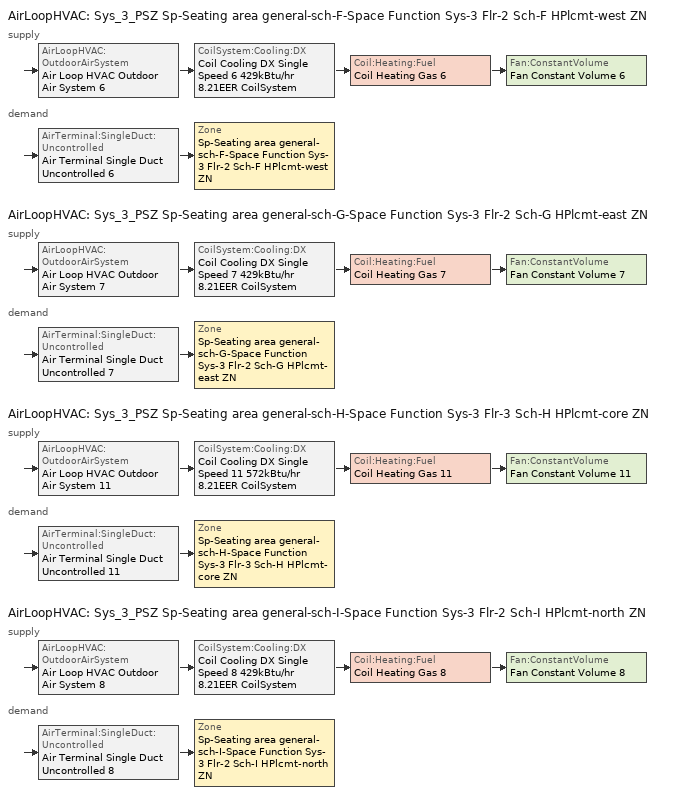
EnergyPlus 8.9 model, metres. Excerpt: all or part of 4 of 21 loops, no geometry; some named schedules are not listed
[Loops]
AirLoopHVAC 'Sys_3_PSZ Sp-Seating area general-sch-F-Space Function Sys-3 Flr-2 Sch-F HPlcmt-west ZN'
 supply: AirLoopHVAC:OutdoorAirSystem 'Air Loop HVAC Outdoor Air System 6' > CoilSystem:Cooling:DX 'Coil Cooling DX Single Speed 6 429kBtu/hr 8.21EER CoilSystem' > Coil:Heating:Fuel 'Coil Heating Gas 6' > Fan:ConstantVolume 'Fan Constant Volume 6'
 demand: AirTerminal:SingleDuct:Uncontrolled 'Air Terminal Single Duct Uncontrolled 6' > Zone 'Sp-Seating area general-sch-F-Space Function Sys-3 Flr-2 Sch-F HPlcmt-west ZN'
AirLoopHVAC 'Sys_3_PSZ Sp-Seating area general-sch-G-Space Function Sys-3 Flr-2 Sch-G HPlcmt-east ZN'
 supply: AirLoopHVAC:OutdoorAirSystem 'Air Loop HVAC Outdoor Air System 7' > CoilSystem:Cooling:DX 'Coil Cooling DX Single Speed 7 429kBtu/hr 8.21EER CoilSystem' > Coil:Heating:Fuel 'Coil Heating Gas 7' > Fan:ConstantVolume 'Fan Constant Volume 7'
 demand: AirTerminal:SingleDuct:Uncontrolled 'Air Terminal Single Duct Uncontrolled 7' > Zone 'Sp-Seating area general-sch-G-Space Function Sys-3 Flr-2 Sch-G HPlcmt-east ZN'
AirLoopHVAC 'Sys_3_PSZ Sp-Seating area general-sch-H-Space Function Sys-3 Flr-3 Sch-H HPlcmt-core ZN'
 supply: AirLoopHVAC:OutdoorAirSystem 'Air Loop HVAC Outdoor Air System 11' > CoilSystem:Cooling:DX 'Coil Cooling DX Single Speed 11 572kBtu/hr 8.21EER CoilSystem' > Coil:Heating:Fuel 'Coil Heating Gas 11' > Fan:ConstantVolume 'Fan Constant Volume 11'
 demand: AirTerminal:SingleDuct:Uncontrolled 'Air Terminal Single Duct Uncontrolled 11' > Zone 'Sp-Seating area general-sch-H-Space Function Sys-3 Flr-3 Sch-H HPlcmt-core ZN'
AirLoopHVAC 'Sys_3_PSZ Sp-Seating area general-sch-I-Space Function Sys-3 Flr-2 Sch-I HPlcmt-north ZN'
 supply: AirLoopHVAC:OutdoorAirSystem 'Air Loop HVAC Outdoor Air System 8' > CoilSystem:Cooling:DX 'Coil Cooling DX Single Speed 8 429kBtu/hr 8.21EER CoilSystem' > Coil:Heating:Fuel 'Coil Heating Gas 8' > Fan:ConstantVolume 'Fan Constant Volume 8'
 demand: AirTerminal:SingleDuct:Uncontrolled 'Air Terminal Single Duct Uncontrolled 8' > Zone 'Sp-Seating area general-sch-I-Space Function Sys-3 Flr-2 Sch-I HPlcmt-north ZN'
[ZoneControl:Thermostat] Control Object Type 1=ThermostatSetpoint:DualSetpoint
Name | Zone or ZoneList | Control Type Schedule | Control Name 1
Sp-Seating area general-sch-F-Space Function Sys-3 Flr-2 Sch-F HPlcmt-west ZN Thermostat | Sp-Seating area general-sch-F-Space Function Sys-3 Flr-2 Sch-F HPlcmt-west ZN | Sp-Seating area general-sch-F-Space Function Sys-3 Flr-2 Sch-F HPlcmt-west ZN Thermostat Schedule | Space Function Seating area general-sch-F Thermostat 2
Sp-Seating area general-sch-G-Space Function Sys-3 Flr-2 Sch-G HPlcmt-east ZN Thermostat | Sp-Seating area general-sch-G-Space Function Sys-3 Flr-2 Sch-G HPlcmt-east ZN | Sp-Seating area general-sch-G-Space Function Sys-3 Flr-2 Sch-G HPlcmt-east ZN Thermostat Schedule | Space Function Seating area general-sch-G Thermostat 2
Sp-Seating area general-sch-H-Space Function Sys-3 Flr-3 Sch-H HPlcmt-core ZN Thermostat | Sp-Seating area general-sch-H-Space Function Sys-3 Flr-3 Sch-H HPlcmt-core ZN | Sp-Seating area general-sch-H-Space Function Sys-3 Flr-3 Sch-H HPlcmt-core ZN Thermostat Schedule | Space Function Seating area general-sch-H Thermostat 2
Sp-Seating area general-sch-I-Space Function Sys-3 Flr-2 Sch-I HPlcmt-north ZN Thermostat | Sp-Seating area general-sch-I-Space Function Sys-3 Flr-2 Sch-I HPlcmt-north ZN | Sp-Seating area general-sch-I-Space Function Sys-3 Flr-2 Sch-I HPlcmt-north ZN Thermostat Schedule | Space Function Seating area general-sch-I Thermostat 2
[ThermostatSetpoint:DualSetpoint]
Name | Heating Setpoint Temperature Schedule | Cooling Setpoint Temperature Schedule
Space Function Seating area general-sch-F Thermostat 2 | NECB-F-Thermostat Setpoint-Heating | NECB-F-Thermostat Setpoint-Cooling
Space Function Seating area general-sch-G Thermostat 2 | NECB-G-Thermostat Setpoint-Heating | NECB-G-Thermostat Setpoint-Cooling
Space Function Seating area general-sch-H Thermostat 2 | NECB-H-Thermostat Setpoint-Heating | NECB-H-Thermostat Setpoint-Cooling
Space Function Seating area general-sch-I Thermostat 2 | NECB-I-Thermostat Setpoint-Heating | NECB-I-Thermostat Setpoint-Cooling
[Zone equipment]
Sp-Seating area general-sch-F-Space Function Sys-3 Flr-2 Sch-F HPlcmt-west ZN: Air Terminal Single Duct Uncontrolled 6, Zone HVAC Baseboard Convective Water 6
Sp-Seating area general-sch-G-Space Function Sys-3 Flr-2 Sch-G HPlcmt-east ZN: Air Terminal Single Duct Uncontrolled 7, Zone HVAC Baseboard Convective Water 7
Sp-Seating area general-sch-H-Space Function Sys-3 Flr-3 Sch-H HPlcmt-core ZN: Air Terminal Single Duct Uncontrolled 11, Zone HVAC Baseboard Convective Water 11
Sp-Seating area general-sch-I-Space Function Sys-3 Flr-2 Sch-I HPlcmt-north ZN: Air Terminal Single Duct Uncontrolled 8, Zone HVAC Baseboard Convective Water 8
[Sizing:Zone] Zone Cooling Design Supply Air Temperature Input Method=SupplyAirTemperature; Zone Cooling Design Supply Air Temperature {C}=13; Zone Cooling Design Supply Air Temperature Difference {deltaC}=11.11; Zone Heating Design Supply Air Temperature Input Method=SupplyAirTemperature; Zone Heating Design Supply Air Temperature {C}=43; Zone Heating Design Supply Air Temperature Difference {deltaC}=11.11; Zone Cooling Design Supply Air Humidity Ratio {kgWater/kgDryAir}=0.0085; Zone Heating Design Supply Air Humidity Ratio {kgWater/kgDryAir}=0.008; Zone Heating Sizing Factor=1.3; Zone Cooling Sizing Factor=1.1; Cooling Design Air Flow Method=DesignDay; Cooling Design Air Flow Rate {m3/s}=0; Cooling Minimum Air Flow per Zone Floor Area {m3/s-m2}=0.000762; Cooling Minimum Air Flow {m3/s}=0; Cooling Minimum Air Flow Fraction=0; Heating Design Air Flow Method=DesignDay; Heating Design Air Flow Rate {m3/s}=0; Heating Maximum Air Flow per Zone Floor Area {m3/s-m2}=0.002032; Heating Maximum Air Flow {m3/s}=0.141576; Heating Maximum Air Flow Fraction=0.3; Account for Dedicated Outdoor Air System=No
Name | Design Specification Outdoor Air Object | Design Specification Zone Air Distribution Object
Sp-Seating area general-sch-F-Space Function Sys-3 Flr-2 Sch-F HPlcmt-west ZN | Space Function Seating area general-sch-F Ventilation | Sp-Seating area general-sch-F-Space Function Sys-3 Flr-2 Sch-F HPlcmt-west ZN Design Spec Zone Air Dist
Sp-Seating area general-sch-G-Space Function Sys-3 Flr-2 Sch-G HPlcmt-east ZN | Space Function Seating area general-sch-G Ventilation | Sp-Seating area general-sch-G-Space Function Sys-3 Flr-2 Sch-G HPlcmt-east ZN Design Spec Zone Air Dist
Sp-Seating area general-sch-H-Space Function Sys-3 Flr-3 Sch-H HPlcmt-core ZN | Space Function Seating area general-sch-H Ventilation | Sp-Seating area general-sch-H-Space Function Sys-3 Flr-3 Sch-H HPlcmt-core ZN Design Spec Zone Air Dist
Sp-Seating area general-sch-I-Space Function Sys-3 Flr-2 Sch-I HPlcmt-north ZN | Space Function Seating area general-sch-I Ventilation | Sp-Seating area general-sch-I-Space Function Sys-3 Flr-2 Sch-I HPlcmt-north ZN Design Spec Zone Air Dist
[DesignSpecification:ZoneAirDistribution] Zone Air Distribution Effectiveness in Cooling Mode=1; Zone Air Distribution Effectiveness in Heating Mode=1
Sp-Seating area general-sch-F-Space Function Sys-3 Flr-2 Sch-F HPlcmt-west ZN Design Spec Zone Air Dist; Sp-Seating area general-sch-G-Space Function Sys-3 Flr-2 Sch-G HPlcmt-east ZN Design Spec Zone Air Dist; Sp-Seating area general-sch-H-Space Function Sys-3 Flr-3 Sch-H HPlcmt-core ZN Design Spec Zone Air Dist; Sp-Seating area general-sch-I-Space Function Sys-3 Flr-2 Sch-I HPlcmt-north ZN Design Spec Zone Air Dist
[Controller:MechanicalVentilation] Demand Controlled Ventilation=No; System Outdoor Air Method=ZoneSum
Name | Availability Schedule | Zone Name 1 | Design Specification Outdoor Air Object Name 1 | Design Specification Zone Air Distribution Object Name 1
Controller Mechanical Ventilation 6 | Sys_3_PSZ Sp-Seating area general-sch-F-Space Function Sys-3 Flr-2 Sch-F HPlcmt-west ZN Occ Sch | Sp-Seating area general-sch-F-Space Function Sys-3 Flr-2 Sch-F HPlcmt-west ZN | Space Function Seating area general-sch-F Ventilation | Sp-Seating area general-sch-F-Space Function Sys-3 Flr-2 Sch-F HPlcmt-west ZN Design Spec Zone Air Dist
Controller Mechanical Ventilation 7 | Sys_3_PSZ Sp-Seating area general-sch-G-Space Function Sys-3 Flr-2 Sch-G HPlcmt-east ZN Occ Sch | Sp-Seating area general-sch-G-Space Function Sys-3 Flr-2 Sch-G HPlcmt-east ZN | Space Function Seating area general-sch-G Ventilation | Sp-Seating area general-sch-G-Space Function Sys-3 Flr-2 Sch-G HPlcmt-east ZN Design Spec Zone Air Dist
Controller Mechanical Ventilation 11 | Sys_3_PSZ Sp-Seating area general-sch-H-Space Function Sys-3 Flr-3 Sch-H HPlcmt-core ZN Occ Sch | Sp-Seating area general-sch-H-Space Function Sys-3 Flr-3 Sch-H HPlcmt-core ZN | Space Function Seating area general-sch-H Ventilation | Sp-Seating area general-sch-H-Space Function Sys-3 Flr-3 Sch-H HPlcmt-core ZN Design Spec Zone Air Dist
Controller Mechanical Ventilation 8 | Sys_3_PSZ Sp-Seating area general-sch-I-Space Function Sys-3 Flr-2 Sch-I HPlcmt-north ZN Occ Sch | Sp-Seating area general-sch-I-Space Function Sys-3 Flr-2 Sch-I HPlcmt-north ZN | Space Function Seating area general-sch-I Ventilation | Sp-Seating area general-sch-I-Space Function Sys-3 Flr-2 Sch-I HPlcmt-north ZN Design Spec Zone Air Dist
[DesignSpecification:OutdoorAir] Outdoor Air Method=Sum; Outdoor Air Flow per Person {m3/s-person}=0; Outdoor Air Flow per Zone Floor Area {m3/s-m2}=0.00404876; Outdoor Air Flow per Zone {m3/s}=0; Outdoor Air Flow Air Changes per Hour {1/hr}=0
Space Function Seating area general-sch-F Ventilation; Space Function Seating area general-sch-G Ventilation; Space Function Seating area general-sch-H Ventilation; Space Function Seating area general-sch-I Ventilation
[AirTerminal:SingleDuct:Uncontrolled] Availability Schedule=Always On Discrete; Maximum Air Flow Rate {m3/s}=AutoSize
Air Terminal Single Duct Uncontrolled 6; Air Terminal Single Duct Uncontrolled 7; Air Terminal Single Duct Uncontrolled 11; Air Terminal Single Duct Uncontrolled 8
[AirLoopHVAC] Design Supply Air Flow Rate {m3/s}=AutoSize
Sys_3_PSZ Sp-Seating area general-sch-F-Space Function Sys-3 Flr-2 Sch-F HPlcmt-west ZN; Sys_3_PSZ Sp-Seating area general-sch-G-Space Function Sys-3 Flr-2 Sch-G HPlcmt-east ZN; Sys_3_PSZ Sp-Seating area general-sch-H-Space Function Sys-3 Flr-3 Sch-H HPlcmt-core ZN; Sys_3_PSZ Sp-Seating area general-sch-I-Space Function Sys-3 Flr-2 Sch-I HPlcmt-north ZN
[Sizing:System] Type of Load to Size On=Sensible; Design Outdoor Air Flow Rate {m3/s}=Autosize; Central Heating Maximum System Air Flow Ratio=1; Preheat Design Temperature {C}=7; Preheat Design Humidity Ratio {kgWater/kgDryAir}=0.008; Precool Design Temperature {C}=13; Precool Design Humidity Ratio {kgWater/kgDryAir}=0.008; Central Cooling Design Supply Air Temperature {C}=13; Central Heating Design Supply Air Temperature {C}=43; Type of Zone Sum to Use=NonCoincident; 100% Outdoor Air in Cooling=No; 100% Outdoor Air in Heating=No; Central Cooling Design Supply Air Humidity Ratio {kgWater/kgDryAir}=0.0085; Central Heating Design Supply Air Humidity Ratio {kgWater/kgDryAir}=0.008; Cooling Supply Air Flow Rate Method=DesignDay; Cooling Supply Air Flow Rate {m3/s}=0; Cooling Supply Air Flow Rate Per Floor Area {m3/s-m2}=0.00996765; Cooling Fraction of Autosized Cooling Supply Air Flow Rate=1; Cooling Supply Air Flow Rate Per Unit Cooling Capacity {m3/s-W}=3.94755e-05; Heating Supply Air Flow Rate Method=DesignDay; Heating Supply Air Flow Rate {m3/s}=0; Heating Supply Air Flow Rate Per Floor Area {m3/s-m2}=0.00996765; Heating Fraction of Autosized Heating Supply Air Flow Rate=1; Heating Fraction of Autosized Cooling Supply Air Flow Rate=1; Heating Supply Air Flow Rate Per Unit Heating Capacity {m3/s-W}=3.15882e-05; System Outdoor Air Method=ZoneSum; Zone Maximum Outdoor Air Fraction=1; Cooling Design Capacity Method=CoolingDesignCapacity; Cooling Design Capacity {W}=Autosize; Cooling Design Capacity Per Floor Area {W/m2}=234.7; Fraction of Autosized Cooling Design Capacity=1; Heating Design Capacity Method=HeatingDesignCapacity; Heating Design Capacity {W}=Autosize; Heating Design Capacity Per Floor Area {W/m2}=157; Fraction of Autosized Heating Design Capacity=1; Central Cooling Capacity Control Method=OnOff
Sys_3_PSZ Sp-Seating area general-sch-F-Space Function Sys-3 Flr-2 Sch-F HPlcmt-west ZN; Sys_3_PSZ Sp-Seating area general-sch-G-Space Function Sys-3 Flr-2 Sch-G HPlcmt-east ZN; Sys_3_PSZ Sp-Seating area general-sch-H-Space Function Sys-3 Flr-3 Sch-H HPlcmt-core ZN; Sys_3_PSZ Sp-Seating area general-sch-I-Space Function Sys-3 Flr-2 Sch-I HPlcmt-north ZN
[Controller:OutdoorAir] Minimum Outdoor Air Flow Rate {m3/s}=Autosize; Maximum Outdoor Air Flow Rate {m3/s}=Autosize; Economizer Control Type=DifferentialEnthalpy; Economizer Control Action Type=ModulateFlow; Lockout Type=NoLockout; Minimum Limit Type=FixedMinimum; High Humidity Control=No; Control High Indoor Humidity Based on Outdoor Humidity Ratio=Yes; Heat Recovery Bypass Control Type=BypassWhenOAFlowGreaterThanMinimum
Name | Minimum Outdoor Air Schedule | Mechanical Ventilation Controller
Controller Outdoor Air 6 | Sys_3_PSZ Sp-Seating area general-sch-F-Space Function Sys-3 Flr-2 Sch-F HPlcmt-west ZN Occ Sch | Controller Mechanical Ventilation 6
Controller Outdoor Air 7 | Sys_3_PSZ Sp-Seating area general-sch-G-Space Function Sys-3 Flr-2 Sch-G HPlcmt-east ZN Occ Sch | Controller Mechanical Ventilation 7
Controller Outdoor Air 11 | Sys_3_PSZ Sp-Seating area general-sch-H-Space Function Sys-3 Flr-3 Sch-H HPlcmt-core ZN Occ Sch | Controller Mechanical Ventilation 11
Controller Outdoor Air 8 | Sys_3_PSZ Sp-Seating area general-sch-I-Space Function Sys-3 Flr-2 Sch-I HPlcmt-north ZN Occ Sch | Controller Mechanical Ventilation 8
[HeatExchanger:AirToAir:SensibleAndLatent] Availability Schedule=Always On Discrete; Nominal Supply Air Flow Rate {m3/s}=Autosize; Sensible Effectiveness at 100% Heating Air Flow=0.5; Latent Effectiveness at 100% Heating Air Flow=0.5; Sensible Effectiveness at 75% Heating Air Flow=0.5; Latent Effectiveness at 75% Heating Air Flow=0.5; Sensible Effectiveness at 100% Cooling Air Flow=0.5; Latent Effectiveness at 100% Cooling Air Flow=0.5; Sensible Effectiveness at 75% Cooling Air Flow=0.5; Latent Effectiveness at 75% Cooling Air Flow=0.5; Supply Air Outlet Temperature Control=Yes; Heat Exchanger Type=Rotary; Frost Control Type=ExhaustOnly; Threshold Temperature {C}=-23.3; Initial Defrost Time Fraction=0.167; Rate of Defrost Time Fraction Increase {1/K}=1.44; Economizer Lockout=Yes
Name | Nominal Electric Power {W}
Sys_3_PSZ Sp-Seating area general-sch-F-Space Function Sys-3 Flr-2 Sch-F HPlcmt-west ZN ERV; Sys_3_PSZ Sp-Seating area general-sch-G-Space Function Sys-3 Flr-2 Sch-G HPlcmt-east ZN ERV; Sys_3_PSZ Sp-Seating area general-sch-I-Space Function Sys-3 Flr-2 Sch-I HPlcmt-north ZN ERV | 5496.85
Sys_3_PSZ Sp-Seating area general-sch-H-Space Function Sys-3 Flr-3 Sch-H HPlcmt-core ZN ERV | 7312.46
[SetpointManager:OutdoorAirPretreat] Control Variable=Temperature; Minimum Setpoint Temperature {C}=-99; Maximum Setpoint Temperature {C}=99; Minimum Setpoint Humidity Ratio {kgWater/kgDryAir}=1e-05; Maximum Setpoint Humidity Ratio {kgWater/kgDryAir}=1
Setpoint Manager Outdoor Air Pretreat 8; Setpoint Manager Outdoor Air Pretreat 9; Setpoint Manager Outdoor Air Pretreat 10; Setpoint Manager Outdoor Air Pretreat 11
[SetpointManager:MixedAir] Control Variable=Temperature
Node 107 OS Default SPM; Node 106 OS Default SPM; Node 105 OS Default SPM; Node 120 OS Default SPM; Node 119 OS Default SPM; Node 118 OS Default SPM; Node 172 OS Default SPM; Node 171 OS Default SPM; Node 170 OS Default SPM; Node 133 OS Default SPM; Node 132 OS Default SPM; Node 131 OS Default SPM
[CoilSystem:Cooling:DX] Availability Schedule=Always On Discrete
Name | Cooling Coil
Coil Cooling DX Single Speed 6 429kBtu/hr 8.21EER CoilSystem | Coil Cooling DX Single Speed 6 429kBtu/hr 8.21EER
Coil Cooling DX Single Speed 7 429kBtu/hr 8.21EER CoilSystem | Coil Cooling DX Single Speed 7 429kBtu/hr 8.21EER
Coil Cooling DX Single Speed 11 572kBtu/hr 8.21EER CoilSystem | Coil Cooling DX Single Speed 11 572kBtu/hr 8.21EER
Coil Cooling DX Single Speed 8 429kBtu/hr 8.21EER CoilSystem | Coil Cooling DX Single Speed 8 429kBtu/hr 8.21EER
[Coil:Cooling:DX:SingleSpeed] Availability Schedule=Always On Discrete; Gross Rated Total Cooling Capacity {W}=Autosize; Gross Rated Sensible Heat Ratio=Autosize; Rated Air Flow Rate {m3/s}=Autosize; Rated Evaporator Fan Power Per Volume Flow Rate {W/(m3/s)}=773.3; Total Cooling Capacity Function of Temperature Curve=DXCOOL-NECB2011-REF-CAPFT; Total Cooling Capacity Function of Flow Fraction Curve=DXCOOL-NECB2011-REF-CAPFFLOW; Energy Input Ratio Function of Temperature Curve=DXCOOL-NECB2011-REF-COOLEIRFT; Energy Input Ratio Function of Flow Fraction Curve=DXCOOL-NECB2011-REF-COOLEIRFFLOW; Part Load Fraction Correlation Curve=DXCOOL-NECB2011-REF-COOLPLFFPLR; Condenser Type=AirCooled; Evaporative Condenser Effectiveness=0; Evaporative Condenser Air Flow Rate {m3/s}=Autosize; Evaporative Condenser Pump Rated Power Consumption {W}=Autosize; Crankcase Heater Capacity {W}=0; Maximum Outdoor Dry-Bulb Temperature for Crankcase Heater Operation {C}=0; Basin Heater Capacity {W/K}=0; Basin Heater Setpoint Temperature {C}=10
Name | Gross Rated Cooling COP {W/W}
Coil Cooling DX Single Speed 6 429kBtu/hr 8.21EER; Coil Cooling DX Single Speed 7 429kBtu/hr 8.21EER; Coil Cooling DX Single Speed 8 429kBtu/hr 8.21EER | 3.05097
Coil Cooling DX Single Speed 11 572kBtu/hr 8.21EER | 3.14297
[Coil:Heating:Fuel] Availability Schedule=Always On Discrete; Fuel Type=NaturalGas; Burner Efficiency=0.81; Nominal Capacity {W}=AutoSize; Parasitic Electric Load {W}=0; Part Load Fraction Correlation Curve=FURNACE-EFFPLR-NECB2011; Parasitic Fuel Load {W}=0
Coil Heating Gas 6; Coil Heating Gas 7; Coil Heating Gas 11; Coil Heating Gas 8
[Fan:ConstantVolume] Fan Total Efficiency=0.39975; Pressure Rise {Pa}=640; Maximum Flow Rate {m3/s}=AutoSize; Motor Efficiency=0.615; Motor In Airstream Fraction=1
Name | Availability Schedule
Fan Constant Volume 6 | Sys_3_PSZ Sp-Seating area general-sch-F-Space Function Sys-3 Flr-2 Sch-F HPlcmt-west ZN Occ Sch
Fan Constant Volume 7 | Sys_3_PSZ Sp-Seating area general-sch-G-Space Function Sys-3 Flr-2 Sch-G HPlcmt-east ZN Occ Sch
Fan Constant Volume 11 | Sys_3_PSZ Sp-Seating area general-sch-H-Space Function Sys-3 Flr-3 Sch-H HPlcmt-core ZN Occ Sch
Fan Constant Volume 8 | Sys_3_PSZ Sp-Seating area general-sch-I-Space Function Sys-3 Flr-2 Sch-I HPlcmt-north ZN Occ Sch
[SetpointManager:SingleZone:Reheat] Control Variable=Temperature; Minimum Supply Air Temperature {C}=13; Maximum Supply Air Temperature {C}=43
Name | Control Zone
Setpoint Manager Single Zone Reheat 6 | Sp-Seating area general-sch-F-Space Function Sys-3 Flr-2 Sch-F HPlcmt-west ZN
Setpoint Manager Single Zone Reheat 7 | Sp-Seating area general-sch-G-Space Function Sys-3 Flr-2 Sch-G HPlcmt-east ZN
Setpoint Manager Single Zone Reheat 11 | Sp-Seating area general-sch-H-Space Function Sys-3 Flr-3 Sch-H HPlcmt-core ZN
Setpoint Manager Single Zone Reheat 8 | Sp-Seating area general-sch-I-Space Function Sys-3 Flr-2 Sch-I HPlcmt-north ZN
[Schedule:Compact]
Sp-Seating area general-sch-F-Space Function Sys-3 Flr-2 Sch-F HPlcmt-west ZN Thermostat Schedule; Sp-Seating area general-sch-G-Space Function Sys-3 Flr-2 Sch-G HPlcmt-east ZN Thermostat Schedule; Sp-Seating area general-sch-H-Space Function Sys-3 Flr-3 Sch-H HPlcmt-core ZN Thermostat Schedule; Sp-Seating area general-sch-I-Space Function Sys-3 Flr-2 Sch-I HPlcmt-north ZN Thermostat Schedule: Through: 12/31, For: AllDays, Until: 24:00, 4
[Schedule:Year]
NECB-F-Thermostat Setpoint-Heating: NECB-F-Thermostat Setpoint-Heating Week Rule - Jan1-Dec31, 1, 1, 12, 31
NECB-F-Thermostat Setpoint-Cooling: NECB-F-Thermostat Setpoint-Cooling Week Rule - Jan1-Dec31, 1, 1, 12, 31
Sys_3_PSZ Sp-Seating area general-sch-F-Space Function Sys-3 Flr-2 Sch-F HPlcmt-west ZN Occ Sch: Sys_3_PSZ Sp-Seating area general-sch-F-Space Function Sys-3 Flr-2 Sch-F HPlcmt-west ZN Occ Sch Week Rule - Jan1-Dec31, 1, 1, 12, 31
NECB-G-Thermostat Setpoint-Heating: NECB-G-Thermostat Setpoint-Heating Week Rule - Jan1-Dec31, 1, 1, 12, 31
NECB-G-Thermostat Setpoint-Cooling: NECB-G-Thermostat Setpoint-Cooling Week Rule - Jan1-Dec31, 1, 1, 12, 31
Sys_3_PSZ Sp-Seating area general-sch-G-Space Function Sys-3 Flr-2 Sch-G HPlcmt-east ZN Occ Sch: Sys_3_PSZ Sp-Seating area general-sch-G-Space Function Sys-3 Flr-2 Sch-G HPlcmt-east ZN Occ Sch Week Rule - Jan1-Dec31, 1, 1, 12, 31
NECB-H-Thermostat Setpoint-Heating: NECB-H-Thermostat Setpoint-Heating Week Rule - Jan1-Dec31, 1, 1, 12, 31
NECB-H-Thermostat Setpoint-Cooling: NECB-H-Thermostat Setpoint-Cooling Week Rule - Jan1-Dec31, 1, 1, 12, 31
Sys_3_PSZ Sp-Seating area general-sch-H-Space Function Sys-3 Flr-3 Sch-H HPlcmt-core ZN Occ Sch: Sys_3_PSZ Sp-Seating area general-sch-H-Space Function Sys-3 Flr-3 Sch-H HPlcmt-core ZN Occ Sch Week Rule - Jan1-Dec31, 1, 1, 12, 31
NECB-I-Thermostat Setpoint-Heating: NECB-I-Thermostat Setpoint-Heating Week Rule - Jan1-Dec31, 1, 1, 12, 31
NECB-I-Thermostat Setpoint-Cooling: NECB-I-Thermostat Setpoint-Cooling Week Rule - Jan1-Dec31, 1, 1, 12, 31
Sys_3_PSZ Sp-Seating area general-sch-I-Space Function Sys-3 Flr-2 Sch-I HPlcmt-north ZN Occ Sch: Sys_3_PSZ Sp-Seating area general-sch-I-Space Function Sys-3 Flr-2 Sch-I HPlcmt-north ZN Occ Sch Week Rule - Jan1-Dec31, 1, 1, 12, 31
[Schedule:Constant]
Always On Discrete: Hourly Value=1
[Curve:Biquadratic] Minimum Value of x {BasedOnField A2}=13; Maximum Value of x {BasedOnField A2}=24; Minimum Value of y {BasedOnField A3}=24; Maximum Value of y {BasedOnField A3}=46
Name | Coefficient1 Constant | Coefficient2 x | Coefficient3 x**2 | Coefficient4 y | Coefficient5 y**2 | Coefficient6 x*y
DXCOOL-NECB2011-REF-CAPFT | 0.867905 | 0.0142459 | 0.00055436 | -0.0075575 | 3.3e-05 | -0.0001918
DXCOOL-NECB2011-REF-COOLEIRFT | 0.116936 | 0.0284933 | -0.0004112 | 0.0214108 | 0.00016103 | -0.0006791
[Curve:Quadratic] Coefficient1 Constant=1; Coefficient2 x=0; Coefficient3 x**2=0; Minimum Value of x {BasedOnField A2}=0; Maximum Value of x {BasedOnField A2}=1
DXCOOL-NECB2011-REF-CAPFFLOW; DXCOOL-NECB2011-REF-COOLEIRFFLOW
[Curve:Cubic] Maximum Value of x {BasedOnField A2}=1
Name | Coefficient1 Constant | Coefficient2 x | Coefficient3 x**2 | Coefficient4 x**3 | Minimum Value of x {BasedOnField A2}
DXCOOL-NECB2011-REF-COOLPLFFPLR | 0.0277 | 4.9151 | -8.184 | 4.2702 | 0.7
FURNACE-EFFPLR-NECB2011 | 0.7277 | 1.0667 | -1.5174 | 0.7282 | 0
